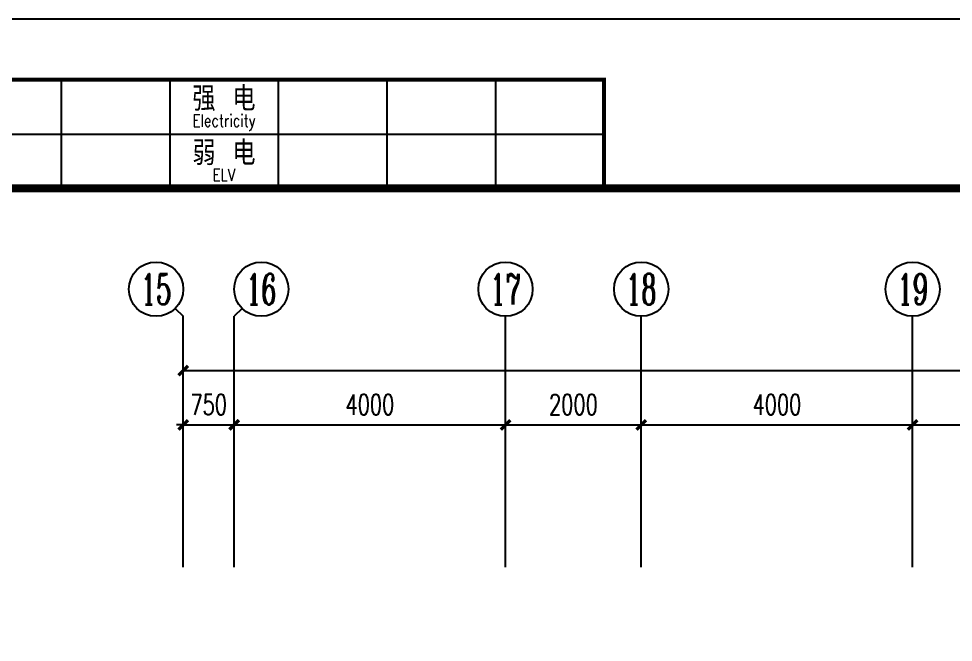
# Model space of a CAD drawing. Extents: x 190999 to 834799, y -200814 to 215286.
# Drawn here: x 686473 to 700249, y 146695 to 155886 of the extents above; entities that cross this region are included whole.
import ezdxf
from ezdxf.enums import TextEntityAlignment as Align

# ---------------------------------------------------------------- set-up
doc = ezdxf.new("R2010")
doc.units = 0
doc.header["$LTSCALE"] = 1000
doc.header["$MEASUREMENT"] = 0
for name, color, linetype in [('AXIS', 3, 'Continuous'), ('AXIS_TEXT', 7, 'Continuous'), ('图框', 189, 'Continuous')]:
    doc.layers.add(name, color=color, linetype=linetype)
doc.styles.add('_TCH_AXIS', font='COMPLEX', dxfattribs={"bigfont": 'GBCBIG'})
doc.styles.add('COMPLEX', font='COMPLEX')
doc.styles.add('DIM_FONT', font='SIMPLEX', dxfattribs={"width": 0.7, "bigfont": 'GBCBIG'})
doc.styles.add('TKZ2_tjkts.shx', font='tjromant.shx', dxfattribs={"bigfont": 'tjkts.shx'})
doc.dimstyles.new('DIMN', dxfattribs={"dimtxt": 300, "dimasz": 100, "dimexe": 250, "dimexo": 300, "dimgap": 150, "dimtad": 1, "dimdec": 0, "dimzin": 0, "dimdsep": 46, "dimtxsty": 'DIM_FONT', "dimblk": 'ARCHTICK', "dimcen": 0.09, "dimclrt": 7, "dimazin": 2, "dimtfac": 1, "dimtdec": 0, "dimtix": 1, "dimtmove": 2, "dimatfit": 3, "dimfxl": 0, "dimtolj": 1, "dimtzin": 0, "dimarcsym": 0})

# ---------------------------------------------------------------- blocks, each defined once
blk = doc.blocks.new('TJAD_TK_A0')
at = {"layer": '图框'}
for p, q in [((973, -441.7), (973, 399.3)), ((990, -412.7), (990, -156.7)), ((982, -172.7), (998, -172.7)), ((982, -188.7), (998, -188.7)), ((982, -204.7), (998, -204.7)), ((982, -220.7), (998, -220.7)), ((982, -236.7), (998, -236.7))]:
    blk.add_line(p, q, dxfattribs=at)
at = {"layer": '图框', "const_width": 1.2}
blk.add_lwpolyline([(2152, -431.7), (2152, 389.3), (998, 389.3), (998, -431.7)], close=True, dxfattribs=at)
at = {"layer": '图框', "const_width": 0.6}
blk.add_lwpolyline([(998, -431.7), (982, -431.7), (982, -156.7), (998, -156.7)], dxfattribs=at)
at = {"layer": '图框', "style": 'TKZ2_tjkts.shx', "width": 0.8}
for s, p in [('Electricity', (988.02, -212.7)), ('ELV', (996.02, -212.7))]:
    blk.add_text(s, height=1.8, rotation=90, dxfattribs=at).set_placement(p, align=Align.MIDDLE_CENTER)
at = {"layer": '图框', "style": 'TKZ2_tjkts.shx'}
for s, p in [('强 电', (984.79, -212.7)), ('弱 电', (992.79, -212.7))]:
    blk.add_text(s, height=3.6, rotation=90, dxfattribs=at).set_placement(p, align=Align.MIDDLE_CENTER)
blk = doc.blocks.new('_ArchTick')
at = {"const_width": 0.5}
blk.add_lwpolyline([(-0.7, -0.7), (0.7, 0.7)], dxfattribs=at)
blk = doc.blocks.new('*D338')
at = {"layer": 'AXIS', "color": 0, "lineweight": -2}
for p, q in [((688899, 148675), (688899, 150150)), ((689649, 148675), (689649, 150150)), ((688899, 149900), (688799, 149900)), ((688899, 149900), (689649, 149900)), ((689649, 149900), (689749, 149900))]:
    blk.add_line(p, q, dxfattribs=at)
at = {"layer": 'Defpoints', "color": 0}
for p in [(689649, 149900), (688899, 148375), (689649, 148375)]:
    blk.add_point(p, dxfattribs=at)
at = {"layer": 'AXIS', "color": 0, "lineweight": -2, "xscale": 100, "yscale": 100, "zscale": 100}
blk.add_blockref('_ArchTick', (688899, 149900), dxfattribs=at)
at = {"layer": 'AXIS', "color": 0, "lineweight": -2, "xscale": 100, "yscale": 100, "zscale": 100, "rotation": 180}
blk.add_blockref('_ArchTick', (689649, 149900), dxfattribs=at)
at = {"layer": 'AXIS', "color": 7, "insert": (689274, 150200), "char_height": 300, "attachment_point": 5, "style": 'DIM_FONT'}
blk.add_mtext('\\A1;750', dxfattribs=at)
blk = doc.blocks.new('*D339')
at = {"layer": 'AXIS', "color": 0, "lineweight": -2}
for p, q in [((689649, 148675), (689649, 150150)), ((693649, 148675), (693649, 150150)), ((689649, 149900), (693649, 149900))]:
    blk.add_line(p, q, dxfattribs=at)
at = {"layer": 'Defpoints', "color": 0}
for p in [(693649, 149900), (689649, 148375), (693649, 148375)]:
    blk.add_point(p, dxfattribs=at)
at = {"layer": 'AXIS', "color": 0, "lineweight": -2, "xscale": 100, "yscale": 100, "zscale": 100, "rotation": 180}
blk.add_blockref('_ArchTick', (689649, 149900), dxfattribs=at)
at = {"layer": 'AXIS', "color": 0, "lineweight": -2, "xscale": 100, "yscale": 100, "zscale": 100}
blk.add_blockref('_ArchTick', (693649, 149900), dxfattribs=at)
at = {"layer": 'AXIS', "color": 7, "insert": (691649, 150200), "char_height": 300, "attachment_point": 5, "style": 'DIM_FONT'}
blk.add_mtext('\\A1;4000', dxfattribs=at)
blk = doc.blocks.new('*D340')
at = {"layer": 'AXIS', "color": 0, "lineweight": -2}
for p, q in [((693649, 148675), (693649, 150150)), ((695649, 148675), (695649, 150150)), ((693649, 149900), (695649, 149900))]:
    blk.add_line(p, q, dxfattribs=at)
at = {"layer": 'Defpoints', "color": 0}
for p in [(695649, 149900), (693649, 148375), (695649, 148375)]:
    blk.add_point(p, dxfattribs=at)
at = {"layer": 'AXIS', "color": 0, "lineweight": -2, "xscale": 100, "yscale": 100, "zscale": 100, "rotation": 180}
blk.add_blockref('_ArchTick', (693649, 149900), dxfattribs=at)
at = {"layer": 'AXIS', "color": 0, "lineweight": -2, "xscale": 100, "yscale": 100, "zscale": 100}
blk.add_blockref('_ArchTick', (695649, 149900), dxfattribs=at)
at = {"layer": 'AXIS', "color": 7, "insert": (694649, 150200), "char_height": 300, "attachment_point": 5, "style": 'DIM_FONT'}
blk.add_mtext('\\A1;2000', dxfattribs=at)
blk = doc.blocks.new('*D341')
at = {"layer": 'AXIS', "color": 0, "lineweight": -2}
for p, q in [((695649, 148675), (695649, 150150)), ((699649, 148675), (699649, 150150)), ((695649, 149900), (699649, 149900))]:
    blk.add_line(p, q, dxfattribs=at)
at = {"layer": 'Defpoints', "color": 0}
for p in [(699649, 149900), (695649, 148375), (699649, 148375)]:
    blk.add_point(p, dxfattribs=at)
at = {"layer": 'AXIS', "color": 0, "lineweight": -2, "xscale": 100, "yscale": 100, "zscale": 100, "rotation": 180}
blk.add_blockref('_ArchTick', (695649, 149900), dxfattribs=at)
at = {"layer": 'AXIS', "color": 0, "lineweight": -2, "xscale": 100, "yscale": 100, "zscale": 100}
blk.add_blockref('_ArchTick', (699649, 149900), dxfattribs=at)
at = {"layer": 'AXIS', "color": 7, "insert": (697649, 150200), "char_height": 300, "attachment_point": 5, "style": 'DIM_FONT'}
blk.add_mtext('\\A1;4000', dxfattribs=at)
blk = doc.blocks.new('*D342')
at = {"layer": 'AXIS', "color": 0, "lineweight": -2}
for p, q in [((699649, 148675), (699649, 150150)), ((704921, 148675), (704921, 150150)), ((699649, 149900), (704921, 149900))]:
    blk.add_line(p, q, dxfattribs=at)
at = {"layer": 'Defpoints', "color": 0}
for p in [(704921, 149900), (699649, 148375), (704921, 148375)]:
    blk.add_point(p, dxfattribs=at)
at = {"layer": 'AXIS', "color": 0, "lineweight": -2, "xscale": 100, "yscale": 100, "zscale": 100, "rotation": 180}
blk.add_blockref('_ArchTick', (699649, 149900), dxfattribs=at)
at = {"layer": 'AXIS', "color": 0, "lineweight": -2, "xscale": 100, "yscale": 100, "zscale": 100}
blk.add_blockref('_ArchTick', (704921, 149900), dxfattribs=at)
at = {"layer": 'AXIS', "color": 7, "insert": (702285, 150200), "char_height": 300, "attachment_point": 5, "style": 'DIM_FONT'}
blk.add_mtext('\\A1;5272', dxfattribs=at)
blk = doc.blocks.new('*D349')
at = {"layer": 'AXIS', "color": 0, "lineweight": -2}
for p, q in [((688899, 148675), (688899, 150950)), ((728399, 148675), (728399, 150950)), ((688899, 150700), (728399, 150700))]:
    blk.add_line(p, q, dxfattribs=at)
at = {"layer": 'Defpoints', "color": 0}
for p in [(728399, 150700), (688899, 148375), (728399, 148375)]:
    blk.add_point(p, dxfattribs=at)
at = {"layer": 'AXIS', "color": 0, "lineweight": -2, "xscale": 100, "yscale": 100, "zscale": 100, "rotation": 180}
blk.add_blockref('_ArchTick', (688899, 150700), dxfattribs=at)
at = {"layer": 'AXIS', "color": 0, "lineweight": -2, "xscale": 100, "yscale": 100, "zscale": 100}
blk.add_blockref('_ArchTick', (728399, 150700), dxfattribs=at)
at = {"layer": 'AXIS', "color": 7, "insert": (708649, 151000), "char_height": 300, "attachment_point": 5, "style": 'DIM_FONT'}
blk.add_mtext('\\A1;39500', dxfattribs=at)
blk = doc.blocks.new('_AXISO')
blk.add_circle((0, 0), 0.5)
at = {"layer": 'AXIS_TEXT', "style": 'COMPLEX', "width": 1.041667}
blk.add_attdef('A', text='', height=0.56, dxfattribs=at).set_placement((-0.25, -0.28), (0.25, -0.28), align=Align.FIT)

msp = doc.modelspace()

# ---------------------------------------------------------------- linework, layer by layer
at = {"layer": 'AXIS'}
for p, q in [((688781.4, 151617.4), (688898.5, 151500.2)), ((689765.7, 151617.4), (689648.5, 151500.2)), ((688898.5, 147803.7), (688898.5, 151500.2)), ((689648.5, 147803.7), (689648.5, 151500.2)), ((693648.5, 147803.7), (693648.5, 151500.2)), ((695648.5, 147803.7), (695648.5, 151500.2)), ((699648.5, 147803.7), (699648.5, 151500.2))]:
    msp.add_line(p, q, dxfattribs=at)

# ---------------------------------------------------------------- block references
ref = msp.add_blockref('_AXISO', (688498.5, 151900.2), dxfattribs=dict(at, xscale=800, yscale=800, zscale=800))
ref.add_attrib('A', '15', dxfattribs={"layer": 'AXIS_TEXT', "height": 452.55, "style": '_TCH_AXIS', "width": 0.724138}).set_placement((688272.3, 151674), (688724.8, 151674), align=Align.FIT)
ref = msp.add_blockref('_AXISO', (690048.5, 151900.2), dxfattribs=dict(at, xscale=800, yscale=800, zscale=800))
ref.add_attrib('A', '16', dxfattribs={"layer": 'AXIS_TEXT', "height": 452.55, "style": '_TCH_AXIS', "width": 0.724138}).set_placement((689822.3, 151674), (690274.8, 151674), align=Align.FIT)
ref = msp.add_blockref('_AXISO', (693648.5, 151900.2), dxfattribs=dict(at, xscale=800, yscale=800, zscale=800))
ref.add_attrib('A', '17', dxfattribs={"layer": 'AXIS_TEXT', "height": 452.55, "style": '_TCH_AXIS', "width": 0.724138}).set_placement((693422.3, 151674), (693874.8, 151674), align=Align.FIT)
ref = msp.add_blockref('_AXISO', (695648.5, 151900.2), dxfattribs=dict(at, xscale=800, yscale=800, zscale=800))
ref.add_attrib('A', '18', dxfattribs={"layer": 'AXIS_TEXT', "height": 452.55, "style": '_TCH_AXIS', "width": 0.724138}).set_placement((695422.3, 151674), (695874.8, 151674), align=Align.FIT)
ref = msp.add_blockref('_AXISO', (699648.5, 151900.2), dxfattribs=dict(at, xscale=800, yscale=800, zscale=800))
ref.add_attrib('A', '19', dxfattribs={"layer": 'AXIS_TEXT', "height": 452.55, "style": '_TCH_AXIS', "width": 0.724138}).set_placement((699422.3, 151674), (699874.8, 151674), align=Align.FIT)
at = {"layer": '图框', "xscale": 100, "yscale": 100, "zscale": 100, "rotation": 270}
msp.add_blockref('TJAD_TK_A0', (710768.8, 253186.5), dxfattribs=at)

# ---------------------------------------------------------------- dimensions: what is measured, and where the dimension line sits
at = {"layer": 'AXIS'}
for p1, p2, distance, picture, middle in [((688898.5, 148375.2), (728398.5, 148375.2), 2325, '*D349', (708648.5, 151000.2)), ((688898.5, 148375.2), (689648.5, 148375.2), 1525, '*D338', (689273.5, 150200.2)), ((689648.5, 148375.2), (693648.5, 148375.2), 1525, '*D339', (691648.5, 150200.2)), ((693648.5, 148375.2), (695648.5, 148375.2), 1525, '*D340', (694648.5, 150200.2)), ((695648.5, 148375.2), (699648.5, 148375.2), 1525, '*D341', (697648.5, 150200.2)), ((699648.5, 148375.2), (704920.6, 148375.2), 1525, '*D342', (702284.6, 150200.2))]:
    dim = msp.add_aligned_dim(p1=p1, p2=p2, distance=distance, dimstyle='DIMN', dxfattribs=at)
    dim.commit()
    dim.dimension.update_dxf_attribs({"geometry": picture, "text_midpoint": middle})

doc.saveas('drawing.dxf')
